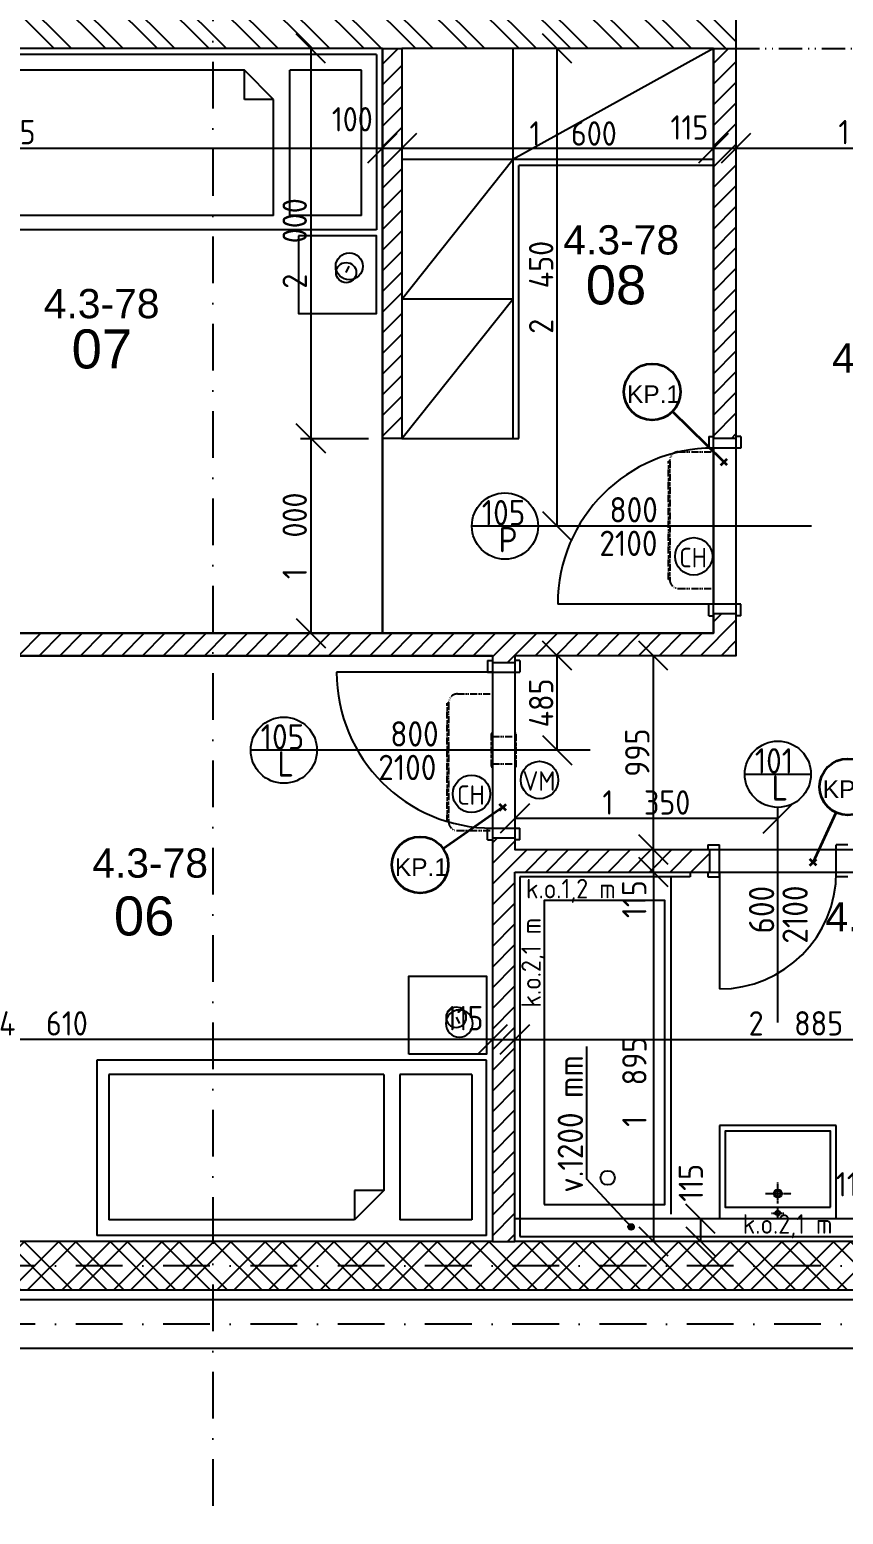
# Model space of a CAD drawing. Extents: x 4511820 to 5180432, y -1526536 to -944957.
# Drawn here: x 5099857 to 5104033, y -1050709 to -1043091 of the extents above; entities that cross this region are included whole.
import ezdxf

# ---------------------------------------------------------------- set-up
doc = ezdxf.new("R2010")
doc.units = 0
doc.header["$MEASUREMENT"] = 0
for name, pattern in [('ACAD_ISO07W100', [3.5, 0.5, -3]), ('ACAD_ISO12W100', [22, 12, -3, 0.5, -3, 0.5, -3]), ('BODKOCIARKOVANA_3', [5.6, 3, -1.3, 0, -1.3]), ('DASHED', [0.75, 0.5, -0.25])]:
    doc.linetypes.add(name, pattern=pattern)
doc.layers.get('0').update_dxf_attribs({"linetype": 'CONTINUOUS'})
doc.layers.get('Defpoints').update_dxf_attribs({"color": 61, "linetype": 'CONTINUOUS'})
for name, color, linetype in [('DVERE', 45, 'CONTINUOUS'), ('KÓTY', 4, 'CONTINUOUS'), ('MÚRY', 1, 'CONTINUOUS'), ('osi', 253, 'CONTINUOUS'), ('Plochy', 41, 'CONTINUOUS'), ('POPIS', 7, 'CONTINUOUS'), ('TENKÁ', 7, 'CONTINUOUS'), ('ZARIADENIE', 47, 'CONTINUOUS'), ('ZARIADOVACIE', 144, 'CONTINUOUS'), ('ZZ-chladenie', 133, 'CONTINUOUS'), ('zz-vetr', 52, 'CONTINUOUS'), ('ŠRAFY', 82, 'CONTINUOUS')]:
    doc.layers.add(name, color=color, linetype=linetype)
doc.layers.add('preklady', color=74, linetype='CONTINUOUS', lineweight=35)
doc.styles.add('ARIAL', font='arial.ttf')
doc.styles.add('STYLE1', font='isocp.shx')
doc.dimstyles.new('STANDARD-50', dxfattribs={"dimtxt": 125, "dimasz": 150, "dimexe": 10, "dimexo": 200, "dimgap": 20, "dimtad": 1, "dimdsep": 46, "dimlunit": 6, "dimtxsty": 'STYLE1', "dimblk1": 'OBLIQUE', "dimblk2": 'OBLIQUE', "dimsah": 1, "dimcen": 2.5, "dimse1": 1, "dimse2": 1, "dimadec": 0, "dimazin": 0, "dimtfac": 1, "dimtmove": 1, "dimatfit": 3, "dimldrblk": 'OBLIQUE', "dimfxl": 1, "dimtolj": 1, "dimtzin": 0, "dimarcsym": 0})
pattern_1 = [(135, (584112, 91563.12), (-132.5825215, -132.5825215), []), (135, (584112, 91651.5), (-132.5825215, -132.5825215), [])]
pattern_2 = [(45, (515270.5, 400718.02), (-53.0330086, 53.0330086), [])]

# ---------------------------------------------------------------- blocks, each defined once
blk = doc.blocks.new('_OBLIQUE')
at = {"color": 0, "linetype": 'ByBlock'}
blk.add_line((-0.5, -0.5), (0.5, 0.5), dxfattribs=at)
blk = doc.blocks.new('*D12811')
at = {"layer": 'Defpoints', "color": 0}
for p in [(5100797.5, -1036618.2), (5092116, -1043038.2), (5100797.5, -1043038.2)]:
    blk.add_point(p, dxfattribs=at)
at = {"layer": 'KÓTY', "color": 0, "lineweight": -2}
blk.add_line((5092116, -1036618.2), (5092116, -1043038.2), dxfattribs=at)
at = {"layer": 'KÓTY', "color": 0, "linetype": 'ByBlock', "lineweight": -2, "xscale": 150, "yscale": 150, "zscale": 150}
for p, rotation in [((5092116, -1036618.2), 90), ((5092116, -1043038.2), 270)]:
    blk.add_blockref('_OBLIQUE', p, dxfattribs=dict(at, rotation=rotation))
at = {"layer": 'KÓTY', "color": 0, "insert": (5092033.5, -1039828.2), "char_height": 125, "attachment_point": 5, "rotation": 90, "style": 'STYLE1'}
blk.add_mtext('\\A1;6ﾠ420', dxfattribs=at)
blk = doc.blocks.new('JEDNOPOSTEL')
at = {"layer": 'ZARIADENIE', "ltscale": 0.25}
for p, q in [((4449069, -1322230.2), (4447069, -1322230.2)), ((4447069, -1323130.2), (4447069, -1322230.2)), ((4449069, -1322230.2), (4449069, -1323130.2)), ((4449069, -1323130.2), (4447069, -1323130.2)), ((4448913, -1323349.6), (4448929.1, -1323317.4))]:
    blk.add_line(p, q, dxfattribs=at)
at = {"layer": 'ZARIADENIE', "color": 76, "ltscale": 0.25}
for p, q in [((4448390.6, -1322311.3), (4447130.6, -1322311.3)), ((4447130.6, -1323056.9), (4447130.6, -1322311.3)), ((4448540.6, -1322461.3), (4448390.6, -1322311.3)), ((4448390.6, -1322461.3), (4448390.6, -1322311.3)), ((4448992.6, -1322311.3), (4448623.3, -1322311.3)), ((4448623.3, -1323056.9), (4448623.3, -1322311.3)), ((4448992.6, -1323056.9), (4448992.6, -1322311.3)), ((4448540.6, -1322461.3), (4448390.6, -1322461.3)), ((4448540.6, -1323056.9), (4448540.6, -1322461.3)), ((4448540.6, -1323056.9), (4447130.6, -1323056.9)), ((4448992.6, -1323056.9), (4448623.3, -1323056.9))]:
    blk.add_line(p, q, dxfattribs=at)
at = {"layer": 'ZARIADENIE'}
blk.add_lwpolyline([(4448669, -1323160.2), (4448669, -1323560.2), (4449069, -1323560.2), (4449069, -1323160.2)], close=True, dxfattribs=at)
at = {"layer": 'ZARIADENIE', "ltscale": 0.25}
for centre, radius in [((4448929.1, -1323317.4), 69.7), ((4448913, -1323349.6), 51.9)]:
    blk.add_circle(centre, radius, dxfattribs=at)
blk = doc.blocks.new('*D19844')
at = {"layer": 'Defpoints', "color": 0}
for p in [(5102372.5, -1047413.2), (5102372.5, -1049308.2), (5103058.5, -1049308.2)]:
    blk.add_point(p, dxfattribs=at)
at = {"layer": 'KÓTY', "color": 0, "lineweight": -2}
blk.add_line((5103058.5, -1047413.2), (5103058.5, -1049308.2), dxfattribs=at)
at = {"layer": 'KÓTY', "color": 0, "linetype": 'ByBlock', "lineweight": -2, "xscale": 150, "yscale": 150, "zscale": 150}
for p, rotation in [((5103058.5, -1047413.2), 90), ((5103058.5, -1049308.2), 270)]:
    blk.add_blockref('_OBLIQUE', p, dxfattribs=dict(at, rotation=rotation))
at = {"layer": 'KÓTY', "color": 0, "insert": (5102961, -1048489.5), "char_height": 125, "attachment_point": 5, "rotation": 90, "style": 'STYLE1'}
blk.add_mtext('\\A1;1ﾠ895', dxfattribs=at)
blk = doc.blocks.new('*D19845')
at = {"layer": 'Defpoints', "color": 0}
for p in [(5102372.5, -1047298.2), (5103058.5, -1047298.2), (5102372.5, -1047413.2)]:
    blk.add_point(p, dxfattribs=at)
at = {"layer": 'KÓTY', "color": 0, "lineweight": -2}
blk.add_line((5103058.5, -1047413.2), (5103058.5, -1047298.2), dxfattribs=at)
at = {"layer": 'KÓTY', "color": 0, "linetype": 'ByBlock', "lineweight": -2, "xscale": 150, "yscale": 150, "zscale": 150}
for p, rotation in [((5103058.5, -1047298.2), 90), ((5103058.5, -1047413.2), 270)]:
    blk.add_blockref('_OBLIQUE', p, dxfattribs=dict(at, rotation=rotation))
at = {"layer": 'KÓTY', "color": 0, "insert": (5102960.5, -1047552.5), "char_height": 125, "attachment_point": 5, "rotation": 90, "style": 'STYLE1'}
blk.add_mtext('\\A1;115', dxfattribs=at)
blk = doc.blocks.new('*D19846')
at = {"layer": 'Defpoints', "color": 0}
for p in [(5102830.6, -1046303.2), (5103058.5, -1046303.2), (5102372.5, -1047298.2)]:
    blk.add_point(p, dxfattribs=at)
at = {"layer": 'KÓTY', "color": 0, "lineweight": -2}
blk.add_line((5103058.5, -1047298.2), (5103058.5, -1046303.2), dxfattribs=at)
at = {"layer": 'KÓTY', "color": 0, "linetype": 'ByBlock', "lineweight": -2, "xscale": 150, "yscale": 150, "zscale": 150}
for p, rotation in [((5103058.5, -1046303.2), 90), ((5103058.5, -1047298.2), 270)]:
    blk.add_blockref('_OBLIQUE', p, dxfattribs=dict(at, rotation=rotation))
at = {"layer": 'KÓTY', "color": 0, "insert": (5102976, -1046800.7), "char_height": 125, "attachment_point": 5, "rotation": 90, "style": 'STYLE1'}
blk.add_mtext('\\A1;995', dxfattribs=at)
blk = doc.blocks.new('*D19848')
at = {"layer": 'Defpoints', "color": 0}
for p in [(5104232.5, -1049193.2), (5103300, -1049308.2), (5104232.5, -1049308.2)]:
    blk.add_point(p, dxfattribs=at)
at = {"layer": 'KÓTY', "color": 0, "lineweight": -2}
blk.add_line((5103300, -1049193.2), (5103300, -1049308.2), dxfattribs=at)
at = {"layer": 'KÓTY', "color": 0, "linetype": 'ByBlock', "lineweight": -2, "xscale": 150, "yscale": 150, "zscale": 150}
for p, rotation in [((5103300, -1049193.2), 90), ((5103300, -1049308.2), 270)]:
    blk.add_blockref('_OBLIQUE', p, dxfattribs=dict(at, rotation=rotation))
at = {"layer": 'KÓTY', "color": 0, "insert": (5103251, -1049008), "char_height": 125, "attachment_point": 5, "rotation": 90, "style": 'STYLE1'}
blk.add_mtext('\\A1;115', dxfattribs=at)
blk = doc.blocks.new('*D19850')
at = {"layer": 'Defpoints', "color": 0}
for p in [(5104232.5, -1048908.2), (5104347.5, -1048908.2), (5104232.5, -1049068)]:
    blk.add_point(p, dxfattribs=at)
at = {"layer": 'KÓTY', "color": 0, "lineweight": -2}
blk.add_line((5104347.5, -1049068), (5104232.5, -1049068), dxfattribs=at)
at = {"layer": 'KÓTY', "color": 0, "linetype": 'ByBlock', "lineweight": -2, "xscale": 150, "yscale": 150, "zscale": 150, "rotation": 180}
blk.add_blockref('_OBLIQUE', (5104232.5, -1049068), dxfattribs=at)
at = {"layer": 'KÓTY', "color": 0, "linetype": 'ByBlock', "lineweight": -2, "xscale": 150, "yscale": 150, "zscale": 150}
blk.add_blockref('_OBLIQUE', (5104347.5, -1049068), dxfattribs=at)
at = {"layer": 'KÓTY', "color": 0, "insert": (5104092.5, -1049015.5), "char_height": 125, "attachment_point": 5, "style": 'STYLE1'}
blk.add_mtext('\\A1;115', dxfattribs=at)
blk = doc.blocks.new('*D19854')
at = {"layer": 'Defpoints', "color": 0}
for p in [(5102347.5, -1048272.3), (5102347.5, -1048456.5), (5102232.5, -1049304)]:
    blk.add_point(p, dxfattribs=at)
at = {"layer": 'KÓTY', "color": 0, "lineweight": -2}
blk.add_line((5102232.5, -1048272.3), (5102347.5, -1048272.3), dxfattribs=at)
at = {"layer": 'KÓTY', "color": 0, "linetype": 'ByBlock', "lineweight": -2, "xscale": 150, "yscale": 150, "zscale": 150, "rotation": 180}
blk.add_blockref('_OBLIQUE', (5102232.5, -1048272.3), dxfattribs=at)
at = {"layer": 'KÓTY', "color": 0, "linetype": 'ByBlock', "lineweight": -2, "xscale": 150, "yscale": 150, "zscale": 150}
blk.add_blockref('_OBLIQUE', (5102347.5, -1048272.3), dxfattribs=at)
at = {"layer": 'KÓTY', "color": 0, "insert": (5102089.5, -1048163.3), "char_height": 125, "attachment_point": 5, "style": 'STYLE1'}
blk.add_mtext('\\A1;115', dxfattribs=at)
blk = doc.blocks.new('*D19855')
at = {"layer": 'Defpoints', "color": 0}
for p in [(5102347.5, -1048272.3), (5105232.5, -1048272.3), (5105232.5, -1048272.3)]:
    blk.add_point(p, dxfattribs=at)
at = {"layer": 'KÓTY', "color": 0, "lineweight": -2}
blk.add_line((5102347.5, -1048272.3), (5105232.5, -1048272.3), dxfattribs=at)
at = {"layer": 'KÓTY', "color": 0, "linetype": 'ByBlock', "lineweight": -2, "xscale": 150, "yscale": 150, "zscale": 150, "rotation": 180}
blk.add_blockref('_OBLIQUE', (5102347.5, -1048272.3), dxfattribs=at)
at = {"layer": 'KÓTY', "color": 0, "linetype": 'ByBlock', "lineweight": -2, "xscale": 150, "yscale": 150, "zscale": 150}
blk.add_blockref('_OBLIQUE', (5105232.5, -1048272.3), dxfattribs=at)
at = {"layer": 'KÓTY', "color": 0, "insert": (5103790, -1048189.7), "char_height": 125, "attachment_point": 5, "style": 'STYLE1'}
blk.add_mtext('\\A1;2ﾠ885', dxfattribs=at)
blk = doc.blocks.new('*D19856')
at = {"layer": 'Defpoints', "color": 0}
for p in [(5097622.5, -1048272.3), (5097622.5, -1049308.2), (5102232.5, -1049308.2)]:
    blk.add_point(p, dxfattribs=at)
at = {"layer": 'KÓTY', "color": 0, "lineweight": -2}
blk.add_line((5102232.5, -1048272.3), (5097622.5, -1048272.3), dxfattribs=at)
at = {"layer": 'KÓTY', "color": 0, "linetype": 'ByBlock', "lineweight": -2, "xscale": 150, "yscale": 150, "zscale": 150, "rotation": 180}
blk.add_blockref('_OBLIQUE', (5097622.5, -1048272.3), dxfattribs=at)
at = {"layer": 'KÓTY', "color": 0, "linetype": 'ByBlock', "lineweight": -2, "xscale": 150, "yscale": 150, "zscale": 150}
blk.add_blockref('_OBLIQUE', (5102232.5, -1048272.3), dxfattribs=at)
at = {"layer": 'KÓTY', "color": 0, "insert": (5099927.5, -1048189.7), "char_height": 125, "attachment_point": 5, "style": 'STYLE1'}
blk.add_mtext('\\A1;4ﾠ610', dxfattribs=at)
blk = doc.blocks.new('*D19873')
at = {"layer": 'Defpoints', "color": 0}
for p in [(5102565, -1043188.2), (5102674.7, -1043188.2), (5102674.7, -1045638.2)]:
    blk.add_point(p, dxfattribs=at)
at = {"layer": 'KÓTY', "color": 0, "lineweight": -2}
blk.add_line((5102565, -1045638.2), (5102565, -1043188.2), dxfattribs=at)
at = {"layer": 'KÓTY', "color": 0, "linetype": 'ByBlock', "lineweight": -2, "xscale": 150, "yscale": 150, "zscale": 150}
for p, rotation in [((5102565, -1043188.2), 90), ((5102565, -1045638.2), 270)]:
    blk.add_blockref('_OBLIQUE', p, dxfattribs=dict(at, rotation=rotation))
at = {"layer": 'KÓTY', "color": 0, "insert": (5102482.5, -1044413.2), "char_height": 125, "attachment_point": 5, "rotation": 90, "style": 'STYLE1'}
blk.add_mtext('\\A1;2ﾠ450', dxfattribs=at)
blk = doc.blocks.new('*D19874')
at = {"layer": 'Defpoints', "color": 0}
for p in [(5097622.5, -1043188.2), (5101667.5, -1043188.2), (5101667.5, -1043699.5)]:
    blk.add_point(p, dxfattribs=at)
at = {"layer": 'KÓTY', "color": 0, "lineweight": -2}
blk.add_line((5097622.5, -1043699.5), (5101667.5, -1043699.5), dxfattribs=at)
at = {"layer": 'KÓTY', "color": 0, "linetype": 'ByBlock', "lineweight": -2, "xscale": 150, "yscale": 150, "zscale": 150, "rotation": 180}
blk.add_blockref('_OBLIQUE', (5097622.5, -1043699.5), dxfattribs=at)
at = {"layer": 'KÓTY', "color": 0, "linetype": 'ByBlock', "lineweight": -2, "xscale": 150, "yscale": 150, "zscale": 150}
blk.add_blockref('_OBLIQUE', (5101667.5, -1043699.5), dxfattribs=at)
at = {"layer": 'KÓTY', "color": 0, "insert": (5099645, -1043617), "char_height": 125, "attachment_point": 5, "style": 'STYLE1'}
blk.add_mtext('\\A1;4ﾠ045', dxfattribs=at)
blk = doc.blocks.new('*D19875')
at = {"layer": 'Defpoints', "color": 0}
for p in [(5101667.5, -1043188.2), (5101767.5, -1043188.2), (5101767.5, -1043699.5)]:
    blk.add_point(p, dxfattribs=at)
at = {"layer": 'KÓTY', "color": 0, "lineweight": -2}
blk.add_line((5101667.5, -1043699.5), (5101767.5, -1043699.5), dxfattribs=at)
at = {"layer": 'KÓTY', "color": 0, "linetype": 'ByBlock', "lineweight": -2, "xscale": 150, "yscale": 150, "zscale": 150, "rotation": 180}
blk.add_blockref('_OBLIQUE', (5101667.5, -1043699.5), dxfattribs=at)
at = {"layer": 'KÓTY', "color": 0, "linetype": 'ByBlock', "lineweight": -2, "xscale": 150, "yscale": 150, "zscale": 150}
blk.add_blockref('_OBLIQUE', (5101767.5, -1043699.5), dxfattribs=at)
at = {"layer": 'KÓTY', "color": 0, "insert": (5101513, -1043551), "char_height": 125, "attachment_point": 5, "style": 'STYLE1'}
blk.add_mtext('\\A1;100', dxfattribs=at)
blk = doc.blocks.new('*D19876')
at = {"layer": 'Defpoints', "color": 0}
for p in [(5101767.5, -1043188.2), (5103367.5, -1043188.2), (5103367.5, -1043699.5)]:
    blk.add_point(p, dxfattribs=at)
at = {"layer": 'KÓTY', "color": 0, "lineweight": -2}
blk.add_line((5101767.5, -1043699.5), (5103367.5, -1043699.5), dxfattribs=at)
at = {"layer": 'KÓTY', "color": 0, "linetype": 'ByBlock', "lineweight": -2, "xscale": 150, "yscale": 150, "zscale": 150, "rotation": 180}
blk.add_blockref('_OBLIQUE', (5101767.5, -1043699.5), dxfattribs=at)
at = {"layer": 'KÓTY', "color": 0, "linetype": 'ByBlock', "lineweight": -2, "xscale": 150, "yscale": 150, "zscale": 150}
blk.add_blockref('_OBLIQUE', (5103367.5, -1043699.5), dxfattribs=at)
at = {"layer": 'KÓTY', "color": 0, "insert": (5102646.5, -1043624), "char_height": 125, "attachment_point": 5, "style": 'STYLE1'}
blk.add_mtext('\\A1;1ﾠ600', dxfattribs=at)
blk = doc.blocks.new('*D19877')
at = {"layer": 'Defpoints', "color": 0}
for p in [(5103367.5, -1043188.2), (5103482.5, -1043188.2), (5103482.5, -1043699.5)]:
    blk.add_point(p, dxfattribs=at)
at = {"layer": 'KÓTY', "color": 0, "lineweight": -2}
blk.add_line((5103367.5, -1043699.5), (5103482.5, -1043699.5), dxfattribs=at)
at = {"layer": 'KÓTY', "color": 0, "linetype": 'ByBlock', "lineweight": -2, "xscale": 150, "yscale": 150, "zscale": 150, "rotation": 180}
blk.add_blockref('_OBLIQUE', (5103367.5, -1043699.5), dxfattribs=at)
at = {"layer": 'KÓTY', "color": 0, "linetype": 'ByBlock', "lineweight": -2, "xscale": 150, "yscale": 150, "zscale": 150}
blk.add_blockref('_OBLIQUE', (5103482.5, -1043699.5), dxfattribs=at)
at = {"layer": 'KÓTY', "color": 0, "insert": (5103243.5, -1043593), "char_height": 125, "attachment_point": 5, "style": 'STYLE1'}
blk.add_mtext('\\A1;115', dxfattribs=at)
blk = doc.blocks.new('*D19878')
at = {"layer": 'Defpoints', "color": 0}
for p in [(5103482.5, -1043188.2), (5104982.5, -1043188.2), (5104982.5, -1043699.5)]:
    blk.add_point(p, dxfattribs=at)
at = {"layer": 'KÓTY', "color": 0, "lineweight": -2}
blk.add_line((5103482.5, -1043699.5), (5104982.5, -1043699.5), dxfattribs=at)
at = {"layer": 'KÓTY', "color": 0, "linetype": 'ByBlock', "lineweight": -2, "xscale": 150, "yscale": 150, "zscale": 150, "rotation": 180}
blk.add_blockref('_OBLIQUE', (5103482.5, -1043699.5), dxfattribs=at)
at = {"layer": 'KÓTY', "color": 0, "linetype": 'ByBlock', "lineweight": -2, "xscale": 150, "yscale": 150, "zscale": 150}
blk.add_blockref('_OBLIQUE', (5104982.5, -1043699.5), dxfattribs=at)
at = {"layer": 'KÓTY', "color": 0, "insert": (5104232.5, -1043617), "char_height": 125, "attachment_point": 5, "style": 'STYLE1'}
blk.add_mtext('\\A1;1ﾠ500', dxfattribs=at)
blk = doc.blocks.new('*D19892')
at = {"layer": 'Defpoints', "color": 0}
for p in [(5101667.5, -1043188.2), (5101300, -1045188.2), (5101667.5, -1045188.2)]:
    blk.add_point(p, dxfattribs=at)
at = {"layer": 'KÓTY', "color": 0, "lineweight": -2}
blk.add_line((5101300, -1043188.2), (5101300, -1045188.2), dxfattribs=at)
at = {"layer": 'KÓTY', "color": 0, "linetype": 'ByBlock', "lineweight": -2, "xscale": 150, "yscale": 150, "zscale": 150}
for p, rotation in [((5101300, -1043188.2), 90), ((5101300, -1045188.2), 270)]:
    blk.add_blockref('_OBLIQUE', p, dxfattribs=dict(at, rotation=rotation))
at = {"layer": 'KÓTY', "color": 0, "insert": (5101217.5, -1044188.2), "char_height": 125, "attachment_point": 5, "rotation": 90, "style": 'STYLE1'}
blk.add_mtext('\\A1;2ﾠ000', dxfattribs=at)
blk = doc.blocks.new('*D19893')
at = {"layer": 'Defpoints', "color": 0}
for p in [(5101667.5, -1045188.2), (5101300, -1046188.2), (5101667.5, -1046188.2)]:
    blk.add_point(p, dxfattribs=at)
at = {"layer": 'KÓTY', "color": 0, "lineweight": -2}
blk.add_line((5101300, -1045188.2), (5101300, -1046188.2), dxfattribs=at)
at = {"layer": 'KÓTY', "color": 0, "linetype": 'ByBlock', "lineweight": -2, "xscale": 150, "yscale": 150, "zscale": 150}
for p, rotation in [((5101300, -1045188.2), 90), ((5101300, -1046188.2), 270)]:
    blk.add_blockref('_OBLIQUE', p, dxfattribs=dict(at, rotation=rotation))
at = {"layer": 'KÓTY', "color": 0, "insert": (5101217.5, -1045688.2), "char_height": 125, "attachment_point": 5, "rotation": 90, "style": 'STYLE1'}
blk.add_mtext('\\A1;1ﾠ000', dxfattribs=at)
blk = doc.blocks.new('*D19894')
at = {"layer": 'Defpoints', "color": 0}
for p in [(5102565, -1046303.2), (5102734.3, -1046303.2), (5102734.3, -1046788.2)]:
    blk.add_point(p, dxfattribs=at)
at = {"layer": 'KÓTY', "color": 0, "lineweight": -2}
blk.add_line((5102565, -1046788.2), (5102565, -1046303.2), dxfattribs=at)
at = {"layer": 'KÓTY', "color": 0, "linetype": 'ByBlock', "lineweight": -2, "xscale": 150, "yscale": 150, "zscale": 150}
for p, rotation in [((5102565, -1046303.2), 90), ((5102565, -1046788.2), 270)]:
    blk.add_blockref('_OBLIQUE', p, dxfattribs=dict(at, rotation=rotation))
at = {"layer": 'KÓTY', "color": 0, "insert": (5102482.5, -1046545.7), "char_height": 125, "attachment_point": 5, "rotation": 90, "style": 'STYLE1'}
blk.add_mtext('\\A1;485', dxfattribs=at)
blk = doc.blocks.new('*D19895')
at = {"layer": 'Defpoints', "color": 0}
for p in [(5102347.5, -1047139), (5102347.5, -1047298.2), (5103697.5, -1047298.2)]:
    blk.add_point(p, dxfattribs=at)
at = {"layer": 'KÓTY', "color": 0, "lineweight": -2}
blk.add_line((5103697.5, -1047139), (5102347.5, -1047139), dxfattribs=at)
at = {"layer": 'KÓTY', "color": 0, "linetype": 'ByBlock', "lineweight": -2, "xscale": 150, "yscale": 150, "zscale": 150, "rotation": 180}
blk.add_blockref('_OBLIQUE', (5102347.5, -1047139), dxfattribs=at)
at = {"layer": 'KÓTY', "color": 0, "linetype": 'ByBlock', "lineweight": -2, "xscale": 150, "yscale": 150, "zscale": 150}
blk.add_blockref('_OBLIQUE', (5103697.5, -1047139), dxfattribs=at)
at = {"layer": 'KÓTY', "color": 0, "insert": (5103022.5, -1047056.5), "char_height": 125, "attachment_point": 5, "style": 'STYLE1'}
blk.add_mtext('\\A1;1ﾠ350', dxfattribs=at)
blk = doc.blocks.new('chlad2')
at = {"layer": 'ZZ-chladenie', "linetype": 'ACAD_ISO12W100', "ltscale": 3}
for p, q in [((5102412.5, -1105747.3), (5102592.5, -1105747.3)), ((5102412.5, -1106448.4), (5102592.5, -1106448.4))]:
    blk.add_line(p, q, dxfattribs=at)
blk.add_lwpolyline([(5102367.5, -1106402), (5102360.8, -1106402), (5102360.8, -1105794.8), (5102367.5, -1105794.8)], close=True, dxfattribs=at)
for centre, start, end in [((5102412.5, -1105792.3), 90, 180), ((5102412.5, -1106403.4), 180, 270)]:
    blk.add_arc(centre, 45, start, end, dxfattribs=at)

msp = doc.modelspace()

# ---------------------------------------------------------------- hatches: boundary and pattern name
at = {"layer": 'KÓTY'}
h = msp.add_hatch(color=256, dxfattribs=at)
h.dxf.hatch_style = 1
h.paths.add_polyline_path([(5102959, -1049234.48, 0.65381715), (5102933.826, -1049223.458, 1.52947961)])
at = {"layer": 'ŠRAFY'}
h = msp.add_hatch(dxfattribs=at)
h.set_pattern_fill('ANSI32', color=256, scale=500, angle=90)
h.set_pattern_definition(pattern_1)
h.paths.add_polyline_path([(5097482.5, -1042888.172), (5097482.5, -1043188.172), (5097622.5, -1043188.172), (5101667.5, -1043188.172), (5101767.5, -1043188.172), (5103367.5, -1043188.172), (5103482.5, -1043188.172), (5103482.5, -1042888.172), (5101562.5, -1042888.172), (5101447.5, -1042888.172), (5100562.5, -1042888.172), (5100447.5, -1042888.172), (5097622.5, -1042888.172)])
at = {"layer": 'ŠRAFY', "ltscale": 0.25}
h = msp.add_hatch(dxfattribs=at)
h.set_pattern_fill('ANSI31', color=256, scale=600, style=0)
h.set_pattern_definition(pattern_2)
h.paths.add_polyline_path([(5101667.5, -1045188.172), (5101767.5, -1045188.172), (5101767.5, -1043188.172), (5101667.5, -1043188.172)])
h = msp.add_hatch(dxfattribs=at)
h.set_pattern_fill('ANSI31', color=256, scale=600, style=0)
h.set_pattern_definition(pattern_2)
h.paths.add_polyline_path([(5103482.5, -1043188.172), (5103367.5, -1043188.172), (5103367.5, -1045178.172), (5103367.5, -1045188.172), (5103482.5, -1045188.172), (5103482.5, -1045178.172)])
h = msp.add_hatch(dxfattribs=at)
h.set_pattern_fill('ANSI31', color=256, scale=600, style=0)
h.set_pattern_definition(pattern_2)
h.paths.add_polyline_path([(5097482.5, -1046188.172), (5097482.5, -1046303.172), (5097622.5, -1046303.172), (5102232.5, -1046303.172), (5102232.5, -1046328.172), (5102232.5, -1046338.172), (5102347.5, -1046338.172), (5102347.5, -1046328.172), (5102347.5, -1046303.172), (5103482.5, -1046303.172), (5103482.5, -1046098.172), (5103482.5, -1046088.172), (5103367.5, -1046088.172), (5103367.5, -1046098.172), (5103367.5, -1046188.172), (5097622.5, -1046188.172)])
h = msp.add_hatch(dxfattribs=at)
h.set_pattern_fill('ANSI31', color=256, scale=600, style=0)
h.set_pattern_definition(pattern_2)
h.paths.add_polyline_path([(5102347.5, -1049308.172), (5102347.5, -1049193.172), (5102347.5, -1047413.172), (5103247.5, -1047413.172), (5103337.5, -1047413.172), (5103347.5, -1047413.172), (5103347.5, -1047298.172), (5103337.5, -1047298.172), (5102347.5, -1047298.172), (5102347.5, -1047248.172), (5102347.5, -1047238.172), (5102232.5, -1047238.172), (5102232.5, -1047248.172), (5102232.5, -1049308.172)])
at = {"layer": 'ŠRAFY'}
h = msp.add_hatch(dxfattribs=at)
h.set_pattern_fill('ANSI32', color=256, scale=500)
h.set_pattern_definition([(45, (584112, 91563.12), (-132.5825215, 132.5825215), []), (45, (584200.39, 91563.12), (-132.5825215, 132.5825215), [])])
h.paths.add_polyline_path([(5097482.5, -1049308.172), (5097482.5, -1049558.172), (5109232.5, -1049558.172), (5109232.5, -1049308.172), (5105347.5, -1049308.172), (5105232.5, -1049308.172), (5104347.5, -1049308.172), (5104232.5, -1049308.172), (5102347.5, -1049308.172), (5102232.5, -1049308.172), (5097622.5, -1049308.172)])
h = msp.add_hatch(dxfattribs=at)
h.set_pattern_fill('ANSI32', color=256, scale=500, angle=90)
h.set_pattern_definition(pattern_1)
h.paths.add_polyline_path([(5097482.5, -1049308.172), (5097482.5, -1049558.172), (5109232.5, -1049558.172), (5109232.5, -1049308.172), (5105347.5, -1049308.172), (5105232.5, -1049308.172), (5104347.5, -1049308.172), (5104232.5, -1049308.172), (5102347.5, -1049308.172), (5102232.5, -1049308.172), (5097622.5, -1049308.172)])

# ---------------------------------------------------------------- linework, layer by layer
at = {"layer": 'DVERE', "ltscale": 0.25}
for p, q in [((5103342.5, -1045178.172), (5103342.5, -1045238.172)), ((5103342.5, -1045178.172), (5103367.5, -1045178.172)), ((5103507.5, -1045178.172), (5103482.5, -1045178.172)), ((5103507.5, -1045178.172), (5103507.5, -1045238.172)), ((5103507.5, -1045238.172), (5103342.5, -1045238.172)), ((5103367.5, -1045238.172), (5103367.5, -1046038.172)), ((5103482.5, -1045238.172), (5103482.5, -1046038.172)), ((5102466.672, -1045638.172), (5102126.672, -1045638.172)), ((5103869.328, -1045638.172), (5102466.672, -1045638.172)), ((5103367.5, -1046038.172), (5102567.5, -1046038.172)), ((5103342.5, -1046098.172), (5103342.5, -1046038.172)), ((5103507.5, -1046038.172), (5103342.5, -1046038.172)), ((5103342.5, -1046098.172), (5103367.5, -1046098.172)), ((5103507.5, -1046098.172), (5103482.5, -1046098.172)), ((5103507.5, -1046098.172), (5103507.5, -1046038.172)), ((5102207.5, -1046328.172), (5102207.5, -1046388.172)), ((5102207.5, -1046328.172), (5102232.5, -1046328.172)), ((5102372.5, -1046328.172), (5102347.5, -1046328.172)), ((5102372.5, -1046328.172), (5102372.5, -1046388.172)), ((5102232.5, -1046388.172), (5101432.5, -1046388.172)), ((5102207.5, -1046388.172), (5102372.5, -1046388.172)), ((5102232.5, -1046388.172), (5102232.5, -1047188.172)), ((5102347.5, -1046388.172), (5102347.5, -1047188.172)), ((5101331.672, -1046788.172), (5100991.672, -1046788.172)), ((5102734.328, -1046788.172), (5101331.672, -1046788.172)), ((5103527.5, -1046911.344), (5103867.5, -1046911.344)), ((5103697.5, -1048186), (5103697.5, -1047081.344)), ((5102207.5, -1047248.172), (5102207.5, -1047188.172)), ((5102207.5, -1047188.172), (5102372.5, -1047188.172)), ((5102207.5, -1047248.172), (5102232.5, -1047248.172)), ((5102372.5, -1047248.172), (5102347.5, -1047248.172)), ((5102372.5, -1047248.172), (5102372.5, -1047188.172)), ((5103337.5, -1047273.172), (5103397.5, -1047273.172)), ((5103337.5, -1047273.172), (5103337.5, -1047298.172)), ((5103397.5, -1047438.172), (5103397.5, -1047273.172)), ((5103397.5, -1047298.172), (5103997.5, -1047298.172)), ((5103997.5, -1047438.172), (5103997.5, -1047273.172)), ((5104057.5, -1047273.172), (5103997.5, -1047273.172)), ((5103337.5, -1047413.172), (5103337.5, -1047438.172)), ((5103337.5, -1047438.172), (5103397.5, -1047438.172)), ((5103397.5, -1047413.172), (5103997.5, -1047413.172)), ((5103397.5, -1047413.172), (5103397.5, -1048013.172)), ((5104057.5, -1047438.172), (5103997.5, -1047438.172))]:
    msp.add_line(p, q, dxfattribs=at)
for centre in [(5102296.672, -1045638.172), (5101161.672, -1046788.172), (5103697.5, -1046911.344)]:
    msp.add_circle(centre, 170, dxfattribs=at)
for centre, radius, start, end in [((5103367.5, -1046038.172), 800, 90, 180), ((5102232.5, -1046388.172), 800, 180, 270), ((5103397.5, -1047413.172), 600, 270, 0)]:
    msp.add_arc(centre, radius, start, end, dxfattribs=at)
at = {"layer": 'KÓTY', "ltscale": 25}
msp.add_line((5101246.597, -1045188.172), (5101596.597, -1045188.172), dxfattribs=at)
at = {"layer": 'KÓTY'}
for p in [(5102716, -1048307.98), (5102944, -1049234.48)]:
    msp.add_line(p, (5102716, -1048987.48), dxfattribs=at)
msp.add_circle((5102944, -1049234.48), 15, dxfattribs=at)
at = {"layer": 'MÚRY'}
for p, q in [((5103482.5, -1042888.172), (5103482.5, -1045188.172)), ((5101667.5, -1043188.172), (5097482.5, -1043188.172)), ((5101667.5, -1043188.172), (5101667.5, -1045188.172)), ((5103367.5, -1043188.172), (5101767.5, -1043188.172)), ((5101767.5, -1043188.172), (5101767.5, -1045188.172)), ((5103367.5, -1043188.172), (5103367.5, -1045188.172)), ((5101767.5, -1045188.172), (5101667.5, -1045188.172)), ((5103367.5, -1046088.172), (5103367.5, -1046188.172)), ((5103482.5, -1046088.172), (5103482.5, -1046303.172)), ((5103367.5, -1046188.172), (5097482.5, -1046188.172)), ((5102232.5, -1046303.172), (5097482.5, -1046303.172)), ((5102232.5, -1046303.172), (5102232.5, -1046338.172)), ((5103482.5, -1046303.172), (5102347.5, -1046303.172)), ((5102347.5, -1046303.172), (5102347.5, -1046338.172)), ((5102347.5, -1049308.172), (5102347.5, -1047413.172)), ((5102232.5, -1049308.172), (5097482.5, -1049308.172)), ((5109232.5, -1049858.172), (5097482.5, -1049858.172))]:
    msp.add_line(p, q, dxfattribs=at)
at = {"layer": 'MÚRY', "ltscale": 0.25}
for p, q in [((5103482.5, -1045188.172), (5103367.5, -1045188.172)), ((5103482.5, -1046088.172), (5103367.5, -1046088.172)), ((5102232.5, -1046338.172), (5102347.5, -1046338.172)), ((5102232.5, -1047238.172), (5102347.5, -1047238.172)), ((5102232.5, -1047238.172), (5102232.5, -1049308.172)), ((5102347.5, -1047238.172), (5102347.5, -1047298.172)), ((5102347.5, -1047298.172), (5103347.5, -1047298.172)), ((5103347.5, -1047413.172), (5103347.5, -1047298.172)), ((5102347.5, -1047413.172), (5103347.5, -1047413.172)), ((5104232.5, -1049308.172), (5102347.5, -1049308.172))]:
    msp.add_line(p, q, dxfattribs=at)
at = {"layer": 'osi', "linetype": 'BODKOCIARKOVANA_3', "ltscale": 80}
for p, q in [((5100797.5, -1022195.078), (5100797.5, -1054122.98)), ((5157242.5, -1049433.172), (5093572.5, -1049433.172)), ((5157242.5, -1049733.172), (5093572.5, -1049733.172))]:
    msp.add_line(p, q, dxfattribs=at)
at = {"layer": 'Plochy'}
for points in [[(5104982.5, -1047298.172), (5104982.5, -1042888.172), (5103482.5, -1042888.172), (5103482.5, -1046303.172), (5102347.5, -1046303.172), (5102347.5, -1047298.172)], [(5101667.5, -1043188.172), (5097622.5, -1043188.172), (5097622.5, -1046188.172), (5101667.5, -1046188.172)], [(5103367.5, -1043188.172), (5101767.5, -1043188.172), (5101767.5, -1045188.172), (5101667.5, -1045188.172), (5101667.5, -1046188.172), (5103367.5, -1046188.172)], [(5102232.5, -1049308.172), (5097622.5, -1049308.172), (5097622.5, -1046303.172), (5102232.5, -1046303.172)], [(5102347.5, -1047413.172), (5105232.5, -1047413.172), (5105232.5, -1048793.172), (5104232.5, -1048793.172), (5104232.5, -1049193.172), (5102347.5, -1049193.172)]]:
    msp.add_lwpolyline(points, close=True, dxfattribs=at)
at = {"layer": 'preklady'}
for p, q in [((5103421.001, -1045309.001), (5103156.162, -1045051.165)), ((5103404.383, -1045325.617), (5103437.617, -1045292.383)), ((5103437.618, -1045325.618), (5103404.384, -1045292.384)), ((5102285.501, -1047081.001), (5101979.726, -1047294.109)), ((5102268.883, -1047097.617), (5102302.117, -1047064.383)), ((5102302.118, -1047097.618), (5102268.884, -1047064.384)), ((5103879, -1047364), (5103996.452, -1047108.425)), ((5103862.383, -1047380.617), (5103895.617, -1047347.383)), ((5103895.618, -1047380.618), (5103862.384, -1047347.384))]:
    msp.add_line(p, q, dxfattribs=at)
at = {"layer": 'preklady', "ltscale": 0.25}
for centre in [(5103052.267, -1044950.017), (5101860.767, -1047377.017)]:
    msp.add_circle(centre, 145, dxfattribs=at)
at = {"layer": 'preklady'}
msp.add_circle((5104057, -1046976.672), 145, dxfattribs=at)
at = {"layer": 'TENKÁ'}
for p, q in [((5101667.5, -1043188.172), (5101767.5, -1043188.172)), ((5103367.5, -1043188.172), (5103482.5, -1043188.172)), ((5102232.5, -1049308.172), (5102347.5, -1049308.172)), ((5109772.5, -1049558.172), (5097482.5, -1049558.172)), ((5109772.5, -1049608.172), (5097482.5, -1049608.172))]:
    msp.add_line(p, q, dxfattribs=at)
at = {"layer": 'TENKÁ', "linetype": 'ACAD_ISO12W100', "ltscale": 10}
msp.add_line((5103482.5, -1043188.172), (5104982.5, -1043188.172), dxfattribs=at)
at = {"layer": 'TENKÁ', "linetype": 'ACAD_ISO07W100', "ltscale": 10}
msp.add_line((5101667.5, -1045188.172), (5101667.5, -1046188.172), dxfattribs=at)
at = {"layer": 'TENKÁ', "ltscale": 0.25}
for p, q in [((5102372.5, -1047438.172), (5102372.5, -1049283.172)), ((5103247.5, -1047438.172), (5102372.5, -1047438.172)), ((5103147.5, -1047438.172), (5103147.5, -1049168.172)), ((5103247.5, -1047413.172), (5103247.5, -1047438.172)), ((5104207.5, -1049193.172), (5102372.5, -1049193.172)), ((5102372.5, -1049283.172), (5104207.5, -1049283.172))]:
    msp.add_line(p, q, dxfattribs=at)
at = {"layer": 'ZARIADENIE'}
for p, q in [((5102337.5, -1043188.172), (5102337.5, -1045188.172)), ((5103367.5, -1043188.172), (5102337.5, -1043758.172)), ((5103367.5, -1043758.172), (5101767.5, -1043758.172)), ((5101767.5, -1044473.172), (5102337.5, -1043758.172)), ((5102367.5, -1045188.172), (5102367.5, -1043788.172)), ((5103367.5, -1043788.172), (5102367.5, -1043788.172)), ((5102337.5, -1044473.172), (5101767.5, -1044473.172)), ((5101767.5, -1045188.172), (5102337.5, -1044473.172)), ((5101767.5, -1045188.172), (5102367.5, -1045188.172))]:
    msp.add_line(p, q, dxfattribs=at)
at = {"layer": 'ZARIADOVACIE', "ltscale": 0.25}
for p, q in [((5103997.5, -1048713.172), (5103397.5, -1048713.172)), ((5103397.5, -1048713.172), (5103397.5, -1049193.172)), ((5103997.5, -1049193.172), (5103997.5, -1048713.172))]:
    msp.add_line(p, q, dxfattribs=at)
at = {"layer": 'ZARIADOVACIE', "linetype": 'DASHED'}
for p, q in [((5103634.512, -1049063.401), (5103765.965, -1049063.401)), ((5103697.5, -1049114.065), (5103697.5, -1049004.52)), ((5103697.5, -1049188.471), (5103697.5, -1049136.437)), ((5103664.637, -1049163.823), (5103730.363, -1049163.823))]:
    msp.add_line(p, q, dxfattribs=at)
at = {"layer": 'ZARIADOVACIE', "ltscale": 0.25}
for points in [[(5102497.5, -1049118.7), (5103117.5, -1049118.7), (5103117.5, -1047558.7), (5102497.5, -1047558.7)], [(5103967.5, -1049133.172), (5103967.5, -1048743.172), (5103427.5, -1048743.172), (5103427.5, -1049133.172)], [(5103967.5, -1049133.172), (5103967.5, -1048743.172), (5103427.5, -1048743.172), (5103427.5, -1049133.172)]]:
    msp.add_lwpolyline(points, close=True, dxfattribs=at)
msp.add_circle((5102823.99, -1048982.477), 36.624, dxfattribs=at)
at = {"layer": 'ZARIADOVACIE', "linetype": 'Continuous'}
for centre, radius in [((5103697.227, -1049063.133), 20.877), ((5103697.5, -1049063.401), 14.781)]:
    msp.add_circle(centre, radius, dxfattribs=at)
at = {"layer": 'ZARIADOVACIE', "linetype": 'DASHED'}
msp.add_circle((5103697.186, -1049163.824), 12.931, dxfattribs=at)
at = {"layer": 'ZZ-chladenie'}
for centre in [(5103265.743, -1045793.667), (5102125.243, -1047012.167)]:
    msp.add_circle(centre, 96, dxfattribs=at)
at = {"layer": 'zz-vetr', "linetype": 'ACAD_ISO12W100', "lineweight": -2, "ltscale": 3}
for p, q in [((5102232.5, -1046718.172), (5102347.5, -1046718.172)), ((5102232.5, -1046858.172), (5102347.5, -1046858.172))]:
    msp.add_line(p, q, dxfattribs=at)
for points in [[(5102232.5, -1046703.172), (5102225.5, -1046703.172), (5102225.5, -1046873.172), (5102232.5, -1046873.172)], [(5102354.5, -1046703.172), (5102347.5, -1046703.172), (5102347.5, -1046873.172), (5102354.5, -1046873.172)]]:
    msp.add_lwpolyline(points, close=True, dxfattribs=at)
at = {"layer": 'zz-vetr', "linetype": 'Continuous'}
msp.add_circle((5102474.243, -1046941.167), 96, dxfattribs=at)

# ---------------------------------------------------------------- block references
at = {"layer": 'ZARIADENIE', "color": 2}
msp.add_blockref('JEDNOPOSTEL', (652568.5, 279012.02), dxfattribs=at)
at = {"layer": 'ZARIADENIE', "color": 2, "xscale": -1, "rotation": 180}
msp.add_blockref('JEDNOPOSTEL', (653133.5, -2371508.363), dxfattribs=at)
at = {"layer": 'ZZ-chladenie'}
for p in [(775, 60490.215), (-360, 59247.715)]:
    msp.add_blockref('chlad2', p, dxfattribs=at)

# ---------------------------------------------------------------- texts
at = {"layer": 'DVERE', "style": 'STYLE1'}
for s, p in [('105', (5102177.642, -1045634.672)), ('P', (5102264.642, -1045773.309)), ('105', (5101042.642, -1046784.672)), ('101', (5103578.97, -1046907.844)), ('L', (5101129.642, -1046923.309)), ('L', (5103665.97, -1047046.48))]:
    msp.add_text(s, height=130, dxfattribs=at).set_placement(p)
at = {"layer": 'POPIS', "lineweight": 40, "ltscale": 0.25, "style": 'ARIAL'}
for s, height, p in [('4.3-78', 150, (5102596.269, -1044244.751)), ('08', 200, (5102711.311, -1044500.751)), ('4.3-78', 150, (5099929.269, -1044571.751)), ('07', 200, (5100072.311, -1044829.251)), ('4.3-78', 150, (5103975.769, -1044850.751)), ('4.3-78', 150, (5100178.269, -1047442.251)), ('06', 200, (5100289.311, -1047738.751)), ('4.3-78', 150, (5103941.269, -1047718.251))]:
    msp.add_text(s, height=height, dxfattribs=at).set_placement(p)
at = {"layer": 'preklady', "linetype": 'Continuous', "lineweight": 20, "style": 'ARIAL'}
for p in [(5102923.003, -1045006.274), (5101731.503, -1047433.274)]:
    msp.add_text('KP.1', height=90, dxfattribs=at).set_placement(p)
at = {"layer": 'preklady', "style": 'ARIAL'}
msp.add_text('KP.2', height=90, dxfattribs=at).set_placement((5103927.736, -1047032.929))
at = {"layer": 'TENKÁ', "linetype": 'Continuous', "style": 'STYLE1'}
for s, height, p in [('800', 130, (5102833.085, -1045619.588)), ('2100', 130, (5102781.311, -1045791.696)), ('800', 130, (5101708.085, -1046769.588)), ('2100', 130, (5101646.311, -1046941.696)), ('k.o.1,2 m', 100, (5102404.372, -1047548.371)), ('k.o.2,1 m', 100, (5103516.872, -1049269.199))]:
    msp.add_text(s, height=height, dxfattribs=at).set_placement(p)
for s, height, p in [('600', 130, (5103678.917, -1047728.915)), ('2100', 130, (5103851.024, -1047780.689)), ('k.o.2,1 m', 100, (5102480.699, -1048109.245)), ('v.1200 mm', 130, (5102697.417, -1049059.108))]:
    msp.add_text(s, height=height, rotation=90, dxfattribs=at).set_placement(p)
at = {"layer": 'ZZ-chladenie', "style": 'STYLE1'}
for p in [(5103191.115, -1045849.866), (5102050.615, -1047068.366)]:
    msp.add_text('CH', height=100, dxfattribs=at).set_placement(p)
at = {"layer": 'zz-vetr', "linetype": 'Continuous', "style": 'STYLE1'}
msp.add_text('VM', height=100, dxfattribs=at).set_placement((5102387.115, -1046995.866))

# ---------------------------------------------------------------- dimensions: what is measured, and where the dimension line sits
at = {"layer": 'KÓTY'}
for base, p1, p2, picture, middle in [((5092116, -1043038.172), (5100797.5, -1036618.172), (5100797.5, -1043038.172), '*D12811', (5092033.457, -1039828.172)), ((5101300, -1045188.172), (5101667.5, -1043188.172), (5101667.5, -1045188.172), '*D19892', (5101217.457, -1044188.172)), ((5102565, -1043188.172), (5102674.68, -1045638.172), (5102674.68, -1043188.172), '*D19873', (5102482.457, -1044413.172)), ((5101300, -1046188.172), (5101667.5, -1045188.172), (5101667.5, -1046188.172), '*D19893', (5101217.457, -1045688.172)), ((5103058.5, -1046303.172), (5102372.5, -1047298.172), (5102830.601, -1046303.172), '*D19846', (5102976, -1046800.672)), ((5102565, -1046303.172), (5102734.328, -1046788.172), (5102734.328, -1046303.172), '*D19894', (5102482.5, -1046545.672))]:
    dim = msp.add_linear_dim(base=base, p1=p1, p2=p2, angle=90, dimstyle='STANDARD-50', dxfattribs=at)
    dim.commit()
    dim.dimension.update_dxf_attribs({"geometry": picture, "text_midpoint": middle})
for base, p1, p2, picture, middle in [((5101667.5, -1043699.5), (5097622.5, -1043188.172), (5101667.5, -1043188.172), '*D19874', (5099645, -1043616.957)), ((5104982.5, -1043699.5), (5103482.5, -1043188.172), (5104982.5, -1043188.172), '*D19878', (5104232.5, -1043616.957)), ((5102347.5, -1047139), (5103697.5, -1047298.172), (5102347.5, -1047298.172), '*D19895', (5103022.5, -1047056.457)), ((5097622.5, -1048272.289), (5102232.5, -1049308.172), (5097622.5, -1049308.172), '*D19856', (5099927.5, -1048189.746)), ((5105232.5, -1048272.289), (5102347.5, -1048272.289), (5105232.5, -1048272.289), '*D19855', (5103790, -1048189.746))]:
    dim = msp.add_linear_dim(base=base, p1=p1, p2=p2, dimstyle='STANDARD-50', dxfattribs=at)
    dim.commit()
    dim.dimension.update_dxf_attribs({"geometry": picture, "text_midpoint": middle})
for base, p1, p2, picture, middle in [((5101767.5, -1043699.5), (5101667.5, -1043188.172), (5101767.5, -1043188.172), '*D19875', (5101513, -1043633.5)), ((5103367.5, -1043699.5), (5101767.5, -1043188.172), (5103367.5, -1043188.172), '*D19876', (5102646.5, -1043706.5)), ((5103482.5, -1043699.5), (5103367.5, -1043188.172), (5103482.5, -1043188.172), '*D19877', (5103243.5, -1043675.5)), ((5102347.5, -1048272.289), (5102232.5, -1049303.98), (5102347.5, -1048456.52), '*D19854', (5102089.5, -1048245.789)), ((5104232.5, -1049067.98), (5104347.5, -1048908.172), (5104232.5, -1048908.172), '*D19850', (5104092.5, -1049097.98))]:
    dim = msp.add_linear_dim(base=base, p1=p1, p2=p2, dimstyle='STANDARD-50', dxfattribs=at)
    dim.commit()
    dim.dimension.update_dxf_attribs({"geometry": picture, "text_midpoint": middle, "dimtype": 160})
for base, p1, p2, picture, middle in [((5103058.5, -1047298.172), (5102372.5, -1047413.172), (5102372.5, -1047298.172), '*D19845', (5103043, -1047552.48)), ((5103058.5, -1049308.172), (5102372.5, -1047413.172), (5102372.5, -1049308.172), '*D19844', (5103043.5, -1048489.48)), ((5103300, -1049308.172), (5104232.5, -1049193.172), (5104232.5, -1049308.172), '*D19848', (5103333.5, -1049007.98))]:
    dim = msp.add_linear_dim(base=base, p1=p1, p2=p2, angle=90, dimstyle='STANDARD-50', dxfattribs=at)
    dim.commit()
    dim.dimension.update_dxf_attribs({"geometry": picture, "text_midpoint": middle, "dimtype": 160})

doc.saveas('drawing.dxf')
